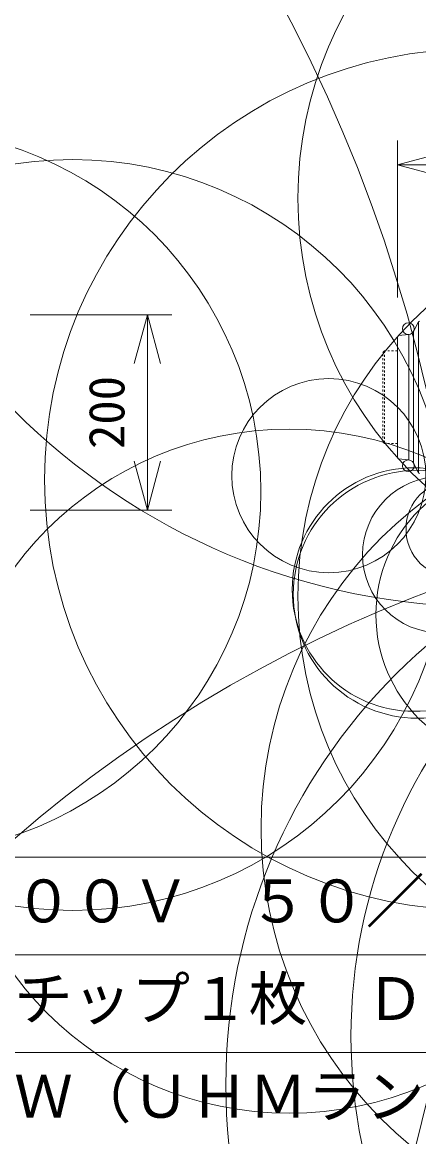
# Model space of a CAD drawing. Units: millimetres, scale not verified. Extents: x -582 to 628, y -290 to 327.
# Drawn here: x -10.6 to 9.7, y -15.8 to 41.3 of the extents above; entities that cross this region are included whole.
import ezdxf
from ezdxf.enums import TextEntityAlignment as Align

# ---------------------------------------------------------------- set-up
doc = ezdxf.new("R2010")
doc.units = ezdxf.units.MM
doc.header["$LTSCALE"] = 0.125
doc.linetypes.add('USER1', pattern=[1.4, 0.7, -0.7])
for name, color, linetype, lineweight in [('0-0_0', 7, 'Continuous', 20), ('0-2_WAKU', 1, 'Continuous', 18), ('0-4_GAIKEI', 1, 'Continuous', 18), ('0-5_SUNPO', 7, 'Continuous', 20)]:
    doc.layers.add(name, color=color, linetype=linetype, lineweight=lineweight)
doc.layers.add('0-1_MOJI1', color=7, linetype='Continuous')
doc.styles.add('ＭＳ ゴシック', font='')
doc.styles.get('ＭＳ ゴシック').set_extended_font_data('MS Gothic')

# ---------------------------------------------------------------- blocks, each defined once
blk = doc.blocks.new('_Open30')
at = {"layer": '0-0_0'}
blk.add_line((0, 0), (-1, 0), dxfattribs=at)
blk.add_lwpolyline([(-1, 0.26795), (0, 0), (-1, -0.26795)], dxfattribs=at)
blk = doc.blocks.new('D3')
at = {"layer": '0-5_SUNPO'}
for p, q in [((202.1112, 340.6538), (202.1112, 348.708)), ((229.1612, 340.1478), (229.1612, 348.708)), ((226.6612, 347.458), (204.6112, 347.458))]:
    blk.add_line(p, q, dxfattribs=at)
at = {"layer": '0-5_SUNPO', "xscale": 2.5, "yscale": 2.5, "rotation": 180}
blk.add_blockref('_Open30', (202.1112, 347.458), dxfattribs=at)
at = {"layer": '0-5_SUNPO', "xscale": 2.5, "yscale": 2.5}
blk.add_blockref('_Open30', (229.1612, 347.458), dxfattribs=at)
at = {"layer": '0-5_SUNPO', "style": 'ＭＳ ゴシック'}
blk.add_text('541', height=1.833, dxfattribs=at).set_placement((213.7612, 348.083), align=Align.BOTTOM_LEFT)
blk = doc.blocks.new('D2')
at = {"layer": '0-5_SUNPO'}
for p, q in [((183.3148, 339.7787), (190.5648, 339.7787)), ((189.3148, 337.2787), (189.3148, 332.2788)), ((183.3148, 329.7788), (190.5648, 329.7788))]:
    blk.add_line(p, q, dxfattribs=at)
at = {"layer": '0-5_SUNPO', "xscale": 2.5, "yscale": 2.5}
for p, rotation in [((189.3148, 339.7787), 90), ((189.3148, 329.7788), 270)]:
    blk.add_blockref('_Open30', p, dxfattribs=dict(at, rotation=rotation))
at = {"layer": '0-5_SUNPO', "style": 'ＭＳ ゴシック'}
blk.add_text('200', height=1.833, rotation=90, dxfattribs=at).set_placement((188.6898, 332.9037), align=Align.BOTTOM_LEFT)

msp = doc.modelspace()

# ---------------------------------------------------------------- linework, layer by layer
at = {"layer": '0-2_WAKU', "color": 4}
msp.add_line((62.5024, -1.5022), (-62.4976, -1.5022), dxfattribs=at)
at = {"layer": '0-2_WAKU'}
for p, q in [((-62.4976, -6.5022), (62.5024, -6.5022)), ((-62.4976, -11.5022), (62.5024, -11.5022))]:
    msp.add_line(p, q, dxfattribs=at)
at = {"layer": '0-4_GAIKEI', "color": 7}
for p, q in [((9.6974, 25.9205), (9.438, 25.4232)), ((9.7485, 25.9522), (9.6974, 25.9205)), ((8.6349, 25.1752), (8.6136, 25.1516)), ((8.6136, 25.1516), (8.6136, 18.9516)), ((9.2034, 25.2635), (8.6633, 25.2067)), ((8.6136, 18.9516), (8.6349, 18.9279)), ((8.6633, 18.8964), (9.2034, 18.8396)), ((9.438, 18.6799), (9.6974, 18.1826)), ((9.6974, 18.1826), (9.7485, 18.1509))]:
    msp.add_line(p, q, dxfattribs=at)
at = {"layer": '0-4_GAIKEI'}
for p, q in [((9.6974, 25.9205), (9.6974, 18.1826)), ((9.2038, 25.2635), (9.2038, 18.8396)), ((9.438, 25.4232), (9.438, 18.6799))]:
    msp.add_line(p, q, dxfattribs=at)
at = {"layer": '0-4_GAIKEI', "color": 8, "linetype": 'USER1'}
for p, q in [((7.9464, 24.4266), (7.8714, 24.3516)), ((7.8714, 19.7512), (7.8714, 24.3516)), ((8.6136, 24.4266), (7.9464, 24.4266)), ((7.9464, 24.4266), (7.9464, 19.6762))]:
    msp.add_line(p, q, dxfattribs=at)
msp.add_lwpolyline([(8.6136, 19.6762), (7.9464, 19.6762), (7.8714, 19.7512)], dxfattribs=at)
at = {"layer": '0-4_GAIKEI'}
for centre, radius in [((-273.7808, 18.5959), 308.4259), ((-262.7406, 18.5961), 297.4007), ((-99.7308, 18.3124), 134.3757), ((-68.6313, 4.1799), 80.8031), ((-3.8287, 17.9853), 38.4881), ((12.5961, 17.8357), 22.0478), ((-16.9847, 17.2219), 18.6068), ((-8.0086, 14.9948), 19.2233), ((5.1012, 18.0358), 4.9683), ((9.6315, 11.9629), 6.349), ((15.0773, 10.9226), 7.5661), ((10.8264, 13.9869), 3.9985), ((11.5454, 15.3086), 2.494), ((35.0767, -53.7201), 70.3409), ((29.5773, -13.1513), 29.7469), ((33.4963, -10.6716), 27.2605)]:
    msp.add_circle(centre, radius, dxfattribs=at)
at = {"layer": '0-4_GAIKEI', "color": 7}
for centre, radius in [((13.2545, 45.5942), 34.2828), ((23.4258, 32.2458), 19.9032), ((23.4258, 11.8573), 19.9032), ((9.1719, 25.5618), 0.3), ((22.6935, -0.0289), 21.0597), ((3.0784, 2.9037), 17.5187), ((9.1719, 18.5412), 0.3001), ((9.4635, 12.2048), 6.2369)]:
    msp.add_circle(centre, radius, dxfattribs=at)
for centre, start, end in [((9.172, 25.5619), 320.1656, 332.45904), ((9.172, 18.5412), 27.54096, 39.85472)]:
    msp.add_arc(centre, 0.3, start, end, dxfattribs=at)

# ---------------------------------------------------------------- block references
at = {"layer": '0-5_SUNPO'}
for name in ['D3', 'D2']:
    msp.add_blockref(name, (-193.4976, -313.5022), dxfattribs=at)

# ---------------------------------------------------------------- texts
at = {"layer": '0-1_MOJI1', "style": 'ＭＳ ゴシック'}
for s, p in [('ＡＣ１００Ｖ\u3000５０／６０Ｈｚ', (-19.9976, -5.5022)), ('ＤＬＰチップ１枚\u3000ＤＬＰ方式', (-19.9976, -10.5022)), ('４２０Ｗ（ＵＨＭランプ\u3000２灯式）\u3000', (-19.9976, -15.5022))]:
    msp.add_text(s, height=2.199, dxfattribs=at).set_placement(p, align=Align.BOTTOM_LEFT)

doc.saveas('drawing.dxf')
